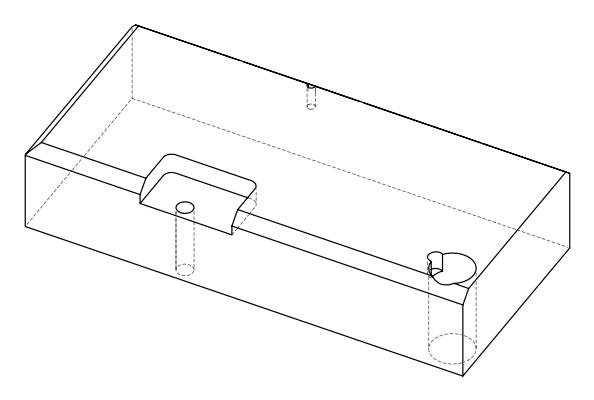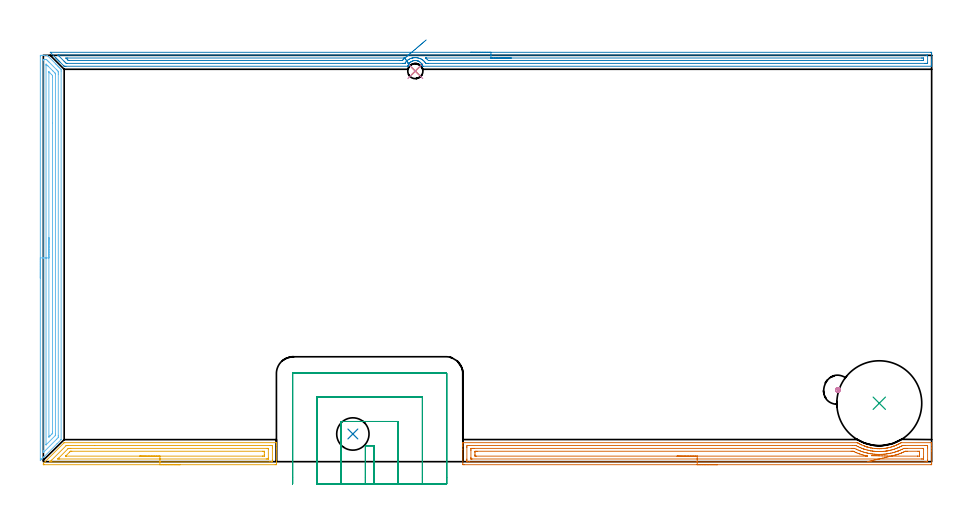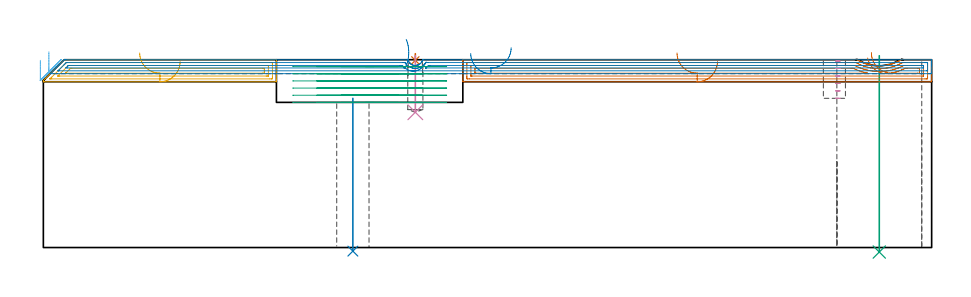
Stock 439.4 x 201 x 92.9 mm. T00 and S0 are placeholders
(PLAN: 10 operations, 6 tool changes, 38.4 min)
(1 SPOT_DRILL | STEP1POCKET | NXT0321_9005460120000 | 0.03 min | 13 mm3)
(2 INDEXABLE_INSERT_DRILL_THROUGH_HOLE_FROM_SOLID | STEP1HOLE | NXT0302_003 | 0.31 min | 18622 mm3)
(3 INDEXABLE_INSERT_DRILL_THROUGH_HOLE_FROM_SOLID_1 | STEP1HOLE_1 | NXT0302_036 | 0.39 min | 128639 mm3)
(4 DRILL_BLIND_HOLE_INTO_CENTER | STEP1POCKET | NXT0301_046 | 0.11 min | 1101 mm3)
(5 AREA_MILL | FG_CHAMFER_SURFACE | UGT0205_001 | 3.8 min | 7217 mm3)
(6 AREA_MILL_1 | FG_CHAMFER_SURFACE_1 | UGT0205_001 | 6.42 min | 10272 mm3)
(7 AREA_MILL_2 | FG_CHAMFER_SURFACE_2 | UGT0205_001 | 7.75 min | 14090 mm3)
(8 AREA_MILL_3 | FG_CHAMFER_SURFACE_3 | UGT0205_001 | 10.66 min | 10255 mm3)
(9 MILL_SLOT | SLOT_PARTIAL_RECTANGULAR | UGT0201_010 | Follow Part, ap 4, ae 75% | 8.68 min | 95380 mm3)
(10 MILL_BLIND_HOLE_FROM_SOLID_MATERIAL | STEP1POCKET_1 | NXT0201_011 | Spiral | 0.27 min | 1796 mm3)
(TOOL NXT0321_9005460120000 | NC Spot Drill, 142deg, 12mm, Carbide, Uncoated | D12 PA142 FL30 Z2)
(TOOL NXT0302_003 | Index. Insert Drill 16mm [880-D1600L20-05] | D16 PA176 FL80 Z2)
(TOOL NXT0302_036 | Index. Insert Drill 42mm [880-D4200L50-05] | D42 PA176 FL210 Z2)
(TOOL NXT0301_046 | Carbide Drill 7.5mm [860.1-0750-038A1-MM 2214] | D7.5 PA140 FL53 Z2)
(TOOL UGT0205_001 | Chamfer Mill 20 x 3 x 45 deg. | D20 FL50 Z2)
(TOOL UGT0201_010 | End Mill 16 mm | D16 FL22 Z2)
(TOOL NXT0201_011 | ENDMILL 12mm [2P460-1200-NA 1630] | D12 FL38 Z6)
(OP 1 SPOT_DRILL)
G17 G21 G94 G90
T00 M6
G54
G17 G0 G90 X184. Y193.2 S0 M3
G43 Z102.9 H0
G94 G81 G98 Z92.577 F250. R95.9
G80
M5
M2
(OP 2 INDEXABLE_INSERT_DRILL_THROUGH_HOLE_FROM_SOLID)
G17 G21 G94 G90
T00 M6
G54
G17 G0 G90 X153.1 Y13.7 S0 M3
G43 Z102.9 H1
G94 G81 G98 Z-1.779 F250. R73.8
G80
M5
M2
(OP 3 INDEXABLE_INSERT_DRILL_THROUGH_HOLE_FROM_SOLID_1)
G17 G21 G94 G90
T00 M6
G54
G17 G0 G90 X413.5 Y28.9 S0 M3
G43 Z102.9 H1
G94 G81 G98 Z-2.233 F250. R94.9
G80
M5
M2
(OP 4 DRILL_BLIND_HOLE_INTO_CENTER)
G17 G21 G94 G90
T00 M6
G54
G17 G0 G90 X184. Y193.2 S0 M3
G43 Z102.9 H1
G94 G81 G98 Z66.9 F250. R94.9
G80
M5
M2
(OP 5 AREA_MILL)
G17 G21 G94 G90
T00 M6
G54
G17 G0 G90 X67.652 Y-1.5 S1061 M3
G43 Z102.9 H0
Z92.
G94 G1 X67.614 Z91.128 F250.
X67.5 Z90.264
X67.311 Z89.412
X67.049 Z88.58
X66.715 Z87.774
X66.312 Z87.
X65.843 Z86.264
X65.312 Z85.572
X64.723 Z84.929
X64.08 Z84.34
X63.387 Z83.808
X62.652 Z83.34
X61.878 Z82.937
X61.072 Z82.603
X60.24 Z82.341
X59.388 Z82.152
X58.523 Z82.038
X57.652 Z82.
X0.404 Y-1.499 Z82.001
X0.124 Y-1.496 Z82.004
X0.005 Y-1.492 Z82.007
X-0.002 Y-1.484 Z82.014
X-0.012 Y-1.48 Z82.019
X-0.023 Y-1.471 Z82.027
X0.009 Y-0.902 Z82.596
X0.124 Y-0.775 Z82.722
X0.848 Y-0.051 Z83.448
X10.218 Y9.317 Z92.817
X10.306 Y9.395 Z92.891
X10.378 Y9.4 Z92.9
X115.151
X115.29 Y9.397 Z92.888
X115.293 Y9.363 Z92.855
X115.3 Y9.026 Z92.525
Y8.545 Z92.044
Y7.951 Z91.446
Y6.765 Z90.262
Y6.173 Z89.667
Y-0.644 Z82.853
X115.298 Y-0.94 Z82.557
X115.293 Y-1.491 Z82.006
X115.26 Y-1.494 Z82.004
X114.705 Y-1.5 Z82.
X57.652
Y-0.086 Z83.414
X4.171
X3.278 Y-0.085 Z83.415
X3.277 Y-0.084 Z83.416
X3.276 Y-0.083 Z83.417
X3.303 Y-0.051 Z83.449
X3.717 Y0.367 Z83.867
X4.136 Y0.787 Z84.287
X11.27 Y7.919 Z91.419
X11.288 Y7.933 Z91.433
X11.313 Y7.951 Z91.451
X12.128 Y7.984 Z91.484
X12.161 Y7.985 Z91.485
X25.391 Y7.986 Z91.486
X111.996
X112.889 Y7.984 Z91.484
X112.922 Y7.982 Z91.482
X113.29 Y7.951 Z91.451
X113.297 Y7.577 Z91.077
X113.299 Y7.062 Z90.562
X113.3 Y6.685 Z90.185
X113.299 Y0.838 Z84.338
X113.298 Y0.463 Z83.963
X113.29 Y-0.051 Z83.449
X112.953 Y-0.082 Z83.418
X112.922 Y-0.084 Z83.416
X112.065 Y-0.086 Z83.414
X57.652
Y1.328 Z84.828
X8.103 Y1.329 Z84.829
X7.703
X7.207 Y1.333 Z84.833
X7.178 Y1.335 Z84.835
X7.154 Y1.343 Z84.843
X7.615 Y1.815 Z85.315
X12.161 Y6.362 Z89.862
X12.306 Y6.501 Z90.001
X12.36 Y6.549 Z90.049
X12.381 Y6.565 Z90.065
X12.408 Y6.566 Z90.066
X12.655 Y6.57 Z90.07
X13.053 Y6.571 Z90.071
X13.545 Y6.572 Z90.072
X110.739 Y6.571 Z90.071
X111.139 Y6.569 Z90.069
X111.27 Y6.566 Z90.066
X111.286 Y6.565 Z90.065
X111.29 Y6.526 Z90.026
X111.296 Y6.441 Z89.941
X111.299 Y6.334 Z89.834
Y1.727 Z85.227
X111.298 Y1.568 Z85.068
X111.29 Y1.406 Z84.906
X111.279 Y1.335 Z84.835
X111.238 Y1.333 Z84.833
X111.139 Y1.331 Z84.831
X110.646 Y1.329 Z84.829
X110.247 Y1.328 Z84.828
X57.652
Y2.743 Z86.243
X11.27
X11.141 Y2.744 Z86.244
X11.041 Y2.748 Z86.248
X11.009 Y2.75 Z86.25
X11.013 Y2.757 Z86.257
X11.068 Y2.817 Z86.317
X11.128 Y2.879 Z86.379
X11.27 Y3.021 Z86.521
X12.848 Y4.599 Z88.099
X13.053 Y4.804 Z88.304
X13.297 Y5.041 Z88.541
X13.393 Y5.133 Z88.633
X13.423 Y5.15 Z88.65
X13.467 Y5.153 Z88.653
X13.562 Y5.155 Z88.655
X13.945 Y5.157 Z88.657
X14.072
X108.591
X109.246 Y5.152 Z88.652
X109.279 Y5.151 Z88.651
X109.29 Y5.122 Z88.622
X109.294 Y5.027 Z88.527
X109.298 Y4.834 Z88.334
X109.3 Y4.45 Z87.95
Y3.56 Z87.06
X109.299 Y3.088 Z86.588
X109.297 Y2.88 Z86.38
X109.293 Y2.776 Z86.276
X109.29 Y2.754 Z86.254
X109.276 Y2.749 Z86.249
X109.224 Y2.747 Z86.247
X108.463 Y2.743 Z86.243
X108.337
X57.652
X56.78 Z86.281
X55.915 Z86.395
X55.063 Z86.583
X54.231 Z86.846
X53.426 Z87.18
X52.652 Z87.582
X51.916 Z88.051
X51.224 Z88.582
X50.581 Z89.172
X49.991 Z89.815
X49.46 Z90.507
X48.991 Z91.243
X48.589 Z92.017
X48.255 Z92.822
X47.992 Z93.654
X47.804 Z94.506
X47.69 Z95.371
X47.652 Z96.243
G0 Z102.9
M5
M2
(OP 6 AREA_MILL_1)
G17 G21 G94 G90
T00 M6
G54
G17 G0 G90 X-1.5 Y90.8 S1061 M3
G43 Z102.9 H0
Z92.6
G94 G1 Y90.838 Z91.728 F250.
Y90.952 Z90.864
Y91.141 Z90.012
Y91.403 Z89.18
Y91.737 Z88.374
Y92.14 Z87.6
Y92.609 Z86.864
Y93.14 Z86.172
Y93.729 Z85.529
Y94.372 Z84.94
Y95.064 Z84.408
Y95.8 Z83.94
Y96.574 Z83.537
Y97.38 Z83.203
Y98.212 Z82.941
Y99.064 Z82.752
Y99.928 Z82.638
Y100.8 Z82.6
X-1.499 Y200.385 Z82.601
X-1.496 Y200.733
X-1.492 Y200.99 Z82.603
X-1.156 Y201. Z82.938
X-0.612 Z83.485
X-0.282 Z83.814
X0.262 Z84.358
X0.592 Z84.687
X1.9 Z86.
X2.339 Y200.562 Z86.437
X6.088 Y196.812 Z90.187
X6.271 Y196.631 Z90.367
X6.777 Y196.123 Z90.877
X6.982 Y195.919 Z91.08
X7.145 Y195.757 Z91.24
X7.301 Y195.6 Z91.399
X7.428 Y195.473 Z91.526
X7.582 Y195.32 Z91.677
X7.729 Y195.172 Z91.827
X7.875 Y195.026 Z91.973
X8.019 Y194.883 Z92.115
X8.157 Y194.744 Z92.254
X8.322 Y194.58 Z92.419
X8.456 Y194.446 Z92.552
X8.765 Y194.133 Z92.864
X8.793 Y194.101 Z92.893
X8.8 Y193.24 Z92.9
Y11.04
X8.797 Y10.905 Z92.889
X8.724 Y10.822 Z92.821
X6.773 Y8.873 Z90.873
X0.592 Y2.69 Z84.688
X0.456 Y2.555 Z84.554
X0.294 Y2.393 Z84.392
X0.155 Y2.253 Z84.25
X0.009 Y2.108 Z84.107
X-0.134 Y1.965 Z83.964
X-0.282 Y1.816 Z83.813
X-0.437 Y1.662 Z83.661
X-0.561 Y1.538 Z83.537
X-0.719 Y1.378 Z83.376
X-0.884 Y1.215 Z83.214
X-0.989 Y1.11 Z83.109
X-1.492 Y0.61 Z82.606
X-1.496 Y0.645 Z82.604
X-1.498 Y0.769 Z82.602
X-1.5 Y1.31 Z82.6
Y100.8
X-0.086 Z84.014
X-0.085 Y198.398 Z84.015
X-0.084 Y198.599 Z84.016
X-0.08 Y198.944 Z84.02
X-0.079 Y198.98 Z84.021
X-0.036 Y198.99 Z84.064
X0.068 Y198.995 Z84.168
X0.2 Y198.999 Z84.3
X0.592 Y198.998 Z84.692
X1.081 Y198.992 Z85.181
X1.466 Y198.975 Z85.566
X1.849 Y198.599 Z85.949
X2.339 Y198.111 Z86.439
X2.745 Y197.706 Z86.845
X6.708 Y193.741 Z90.808
X7.206 Y193.24 Z91.306
X7.376 Y193.062 Z91.476
X7.38 Y192.893 Z91.48
X7.384 Y192.549 Z91.484
X7.385 Y192.347 Z91.485
X7.386 Y191.654 Z91.486
Y13.027
X7.385 Y12.826 Z91.485
X7.38 Y12.14 Z91.48
X7.376 Y11.933 Z91.476
X6.6 Y11.15 Z90.7
X0.238 Y4.788 Z84.338
X0.039 Y4.593 Z84.139
X-0.029 Y4.529 Z84.071
X-0.079 Y4.486 Z84.021
X-0.082 Y4.583 Z84.018
X-0.084 Y4.788 Z84.016
X-0.085 Y5.191 Z84.015
X-0.086 Y5.48 Z84.014
Y100.8
X1.328 Z85.428
X1.329 Y196.059 Z85.429
X1.335 Y196.649 Z85.435
X1.376 Y196.613 Z85.476
X1.466 Y196.53 Z85.566
X2.081 Y195.919 Z86.181
X2.339 Y195.662 Z86.439
X4.761 Y193.24 Z88.861
X5.654 Y192.347 Z89.754
X5.834 Y192.164 Z89.934
X5.919 Y192.074 Z90.019
X5.959 Y192.03 Z90.059
X5.964 Y191.873 Z90.064
X5.969 Y191.594 Z90.069
X5.971 Y191.454 Z90.071
Y13.579
X5.964 Y12.977 Z90.064
X5.831 Y12.83 Z89.931
X1.414 Y8.413 Z85.514
X1.359 Y8.36 Z85.459
X1.345 Y8.354 Z85.445
X1.334 Y8.35 Z85.434
X1.332 Y8.36 Z85.432
X1.33 Y8.38 Z85.43
X1.329 Y8.5 Z85.429
X1.328 Y100.8 Z85.428
X2.743 Z86.843
Y192.672
X2.744 Y192.719 Z86.844
X2.746 Y192.766 Z86.846
X2.748 Y192.79 Z86.848
X2.787 Y192.753 Z86.887
X3.205 Y192.347 Z87.305
X4.087 Y191.464 Z88.187
X4.098 Y191.454 Z88.198
X4.55 Y190.98 Z88.65
X4.554 Y190.56 Z88.654
X4.556 Y190.081 Z88.656
X4.557 Y167.416 Z88.657
Y14.612
X4.555 Y14.134 Z88.655
X4.551 Y14.03 Z88.651
X4.549 Y14.009 Z88.649
X4.537 Y13.993 Z88.637
X4.503 Y13.955 Z88.603
X4.27 Y13.719 Z88.37
X4.178 Y13.626 Z88.278
X3.294 Y12.743 Z87.394
X3.213 Y12.662 Z87.313
X2.851 Y12.303 Z86.951
X2.789 Y12.246 Z86.889
X2.754 Y12.214 Z86.854
X2.749 Y12.261 Z86.849
X2.746 Y12.307 Z86.846
X2.744 Y12.413 Z86.844
X2.743 Y100.8 Z86.843
Y101.672 Z86.881
Y102.537 Z86.995
Y103.388 Z87.183
Y104.22 Z87.446
Y105.026 Z87.78
Y105.8 Z88.182
Y106.536 Z88.651
Y107.228 Z89.182
Y107.871 Z89.772
Y108.46 Z90.415
Y108.992 Z91.107
Y109.46 Z91.843
Y109.863 Z92.616
Y110.197 Z93.422
Y110.459 Z94.254
Y110.648 Z95.106
Y110.762 Z95.971
Y110.8 Z96.843
G0 Z102.9
M5
M2
(OP 7 AREA_MILL_2)
G17 G21 G94 G90
T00 M6
G54
G17 G0 G90 X333.45 Y-1.5 S1061 M3
G43 Z102.9 H0
Z92.
G94 G1 X333.412 Z91.128 F250.
X333.298 Z90.264
X333.109 Z89.412
X332.847 Z88.58
X332.513 Z87.774
X332.11 Z87.
X331.642 Z86.264
X331.11 Z85.572
X330.521 Z84.929
X329.878 Z84.34
X329.186 Z83.808
X328.45 Z83.34
X327.676 Z82.937
X326.87 Z82.603
X326.038 Z82.341
X325.186 Z82.152
X324.322 Z82.038
X323.45 Z82.
X208.127
X207.792 Y-1.497 Z82.002
X207.51 Y-1.492 Z82.006
X207.5 Y-1.206 Z82.291
Y6.173 Z89.668
Y7.594 Z91.09
Y7.951 Z91.446
Y8.667 Z92.166
Y8.95 Z92.45
X207.506 Y9.355 Z92.847
X207.51 Y9.397 Z92.888
X207.68 Y9.4 Z92.9
X402.567
X402.68 Y9.396 Z92.889
X402.78 Y9.345 Z92.843
X402.885 Y9.285 Z92.781
X402.952 Y9.246 Z92.743
X403.646 Y8.866 Z92.366
X403.845 Y8.759 Z92.256
X404.261 Y8.545 Z92.043
X404.738 Y8.323 Z91.819
X405.632 Y7.94 Z91.438
X406.143 Y7.741 Z91.235
X406.342 Y7.66 Z91.16
X406.356 Y7.655 Z91.155
X406.379 Y7.647 Z91.147
X406.525 Y7.596 Z91.092
X406.971 Y7.448 Z90.942
X407.037 Y7.428 Z90.921
X407.251 Y7.359 Z90.858
X407.269 Y7.353 Z90.853
X407.418 Y7.309 Z90.804
X407.484 Y7.292 Z90.785
X407.888 Y7.18 Z90.674
X408.311 Y7.061 Z90.559
X408.825 Y6.941 Z90.436
X409.181 Y6.855 Z90.355
X409.205 Y6.849 Z90.349
X409.311 Y6.827 Z90.326
X409.551 Y6.777 Z90.275
X410.098 Y6.686 Z90.183
X410.991 Y6.561 Z90.057
X411.06 Y6.554 Z90.05
X411.365 Y6.524 Z90.021
X411.885 Y6.475 Z89.968
X411.954 Y6.472 Z89.962
X412.467 Y6.443 Z89.932
X412.778 Y6.425 Z89.913
X412.848 Z89.91
X413.362 Y6.418 Z89.903
X413.467 Y6.416 Z89.902
X413.689 Y6.414 Z89.903
X413.742 Y6.416 Z89.904
X414.331 Y6.432 Z89.925
X414.564 Y6.44 Z89.932
X414.636 Y6.445 Z89.936
X415.458 Y6.5 Z89.999
X416.351 Y6.605 Z90.104
X417.244 Y6.741 Z90.239
X417.318 Y6.754 Z90.252
X417.449 Y6.777 Z90.276
X418.138 Y6.929 Z90.425
X419.031 Y7.153 Z90.652
X419.553 Y7.308 Z90.803
X419.667 Y7.341 Z90.838
X419.924 Y7.418 Z90.913
X420.447 Y7.592 Z91.087
X420.641 Y7.655 Z91.154
X420.658 Y7.661 Z91.159
X420.705 Y7.678 Z91.177
X420.817 Y7.721 Z91.219
X421.711 Y8.082 Z91.581
X422.082 Y8.248 Z91.746
X422.235 Y8.317 Z91.812
X422.546 Y8.454 Z91.954
X422.604 Y8.48 Z91.979
X422.739 Y8.545 Z92.044
X422.765 Y8.558 Z92.057
X423.129 Y8.749 Z92.243
X423.309 Y8.84 Z92.339
X423.497 Y8.937 Z92.437
X423.993 Y9.213 Z92.712
X424.323 Y9.397 Z92.889
X424.47 Y9.4 Z92.9
X439.22
X439.39 Y9.397 Z92.888
X439.394 Y9.355 Z92.847
X439.4 Y8.95 Z92.45
Y8.667 Z92.166
Y7.951 Z91.446
Y6.705 Z90.201
Y5.284 Z88.779
Y-0.94 Z82.557
X439.398 Y-1.208 Z82.29
X439.39 Y-1.492 Z82.006
X439.105 Y-1.499 Z81.999
X323.45 Y-1.5 Z82.
Y-0.086 Z83.414
X210.843
X209.948 Y-0.084 Z83.416
X209.915 Y-0.082 Z83.418
X209.51 Y-0.051 Z83.449
X209.503 Y0.359 Z83.859
X209.501 Y0.838 Z84.338
X209.5 Y1.25 Z84.75
X209.501 Y7.062 Z90.562
X209.503 Y7.472 Z90.972
X209.51 Y7.951 Z91.451
X209.883 Y7.983 Z91.483
X209.915 Y7.984 Z91.484
X210.774 Y7.986 Z91.486
X400.297
X401.192 Y7.985 Z91.485
X401.226 Y7.984 Z91.484
X402.032 Y7.951 Z91.451
X402.12 Y7.909 Z91.409
X402.207 Y7.865 Z91.365
X403.014 Y7.444 Z90.944
X403.168 Y7.368 Z90.868
X403.82 Y7.062 Z90.562
X403.908 Y7.024 Z90.524
X403.976 Y6.994 Z90.494
X404.802 Y6.655 Z90.155
X405.482 Y6.386 Z89.886
X405.696 Y6.308 Z89.808
X405.754 Y6.288 Z89.788
X406.103 Y6.173 Z89.673
X406.59 Y6.024 Z89.524
X406.803 Y5.961 Z89.461
X407.484 Y5.778 Z89.278
X408.017 Y5.643 Z89.143
X408.378 Y5.561 Z89.061
X409.166 Y5.389 Z88.889
X409.225 Y5.378 Z88.878
X409.272 Y5.37 Z88.87
X409.808 Y5.284 Z88.784
X410.166 Y5.233 Z88.733
X410.225 Y5.225 Z88.725
X410.675 Y5.17 Z88.67
X411.06 Y5.128 Z88.628
X411.234 Y5.111 Z88.611
X411.954 Y5.055 Z88.555
X412.2 Y5.039 Z88.539
X412.848 Y5.01 Z88.51
X413.128 Y5.005 Z88.505
X413.742 Y5.002 Z88.502
X414.019 Y5.008 Z88.508
X414.636 Y5.03 Z88.53
X414.879 Y5.042 Z88.542
X415.53 Y5.088 Z88.588
X415.711 Y5.104 Z88.604
X416.424 Y5.182 Z88.682
X416.515 Y5.193 Z88.693
X417.178 Y5.284 Z88.784
X417.299 Y5.302 Z88.802
X417.329 Y5.307 Z88.807
X417.762 Y5.381 Z88.881
X418.129 Y5.448 Z88.948
X418.212 Y5.464 Z88.964
X418.313 Y5.486 Z88.986
X418.931 Y5.63 Z89.13
X419.106 Y5.673 Z89.173
X419.504 Y5.777 Z89.277
X420. Y5.911 Z89.411
X420.204 Y5.97 Z89.47
X420.887 Y6.173 Z89.673
X420.893 Y6.175 Z89.675
X421.653 Y6.44 Z89.94
X421.788 Y6.489 Z89.989
X422.199 Y6.653 Z90.153
X422.682 Y6.849 Z90.349
X422.832 Y6.913 Z90.413
X423.173 Y7.062 Z90.562
X423.501 Y7.21 Z90.71
X423.576 Y7.244 Z90.744
X424.05 Y7.479 Z90.979
X424.47 Y7.69 Z91.19
X424.643 Y7.779 Z91.279
X424.977 Y7.951 Z91.451
X425.332 Y7.983 Z91.483
X425.363 Y7.984 Z91.484
X426.223 Y7.986 Z91.486
X436.057
X436.952 Y7.984 Z91.484
X436.985 Y7.982 Z91.482
X437.39 Y7.951 Z91.451
X437.397 Y7.542 Z91.042
X437.399 Y7.062 Z90.562
X437.4 Y6.65 Z90.15
X437.399 Y0.838 Z84.338
X437.398 Y0.428 Z83.928
X437.39 Y-0.051 Z83.449
X437.017 Y-0.083 Z83.417
X436.985 Y-0.084 Z83.416
X436.126 Y-0.086 Z83.414
X323.45
Y1.328 Z84.828
X212.103 Y1.329 Z84.829
X211.703 Y1.331 Z84.831
X211.57 Y1.333 Z84.833
X211.525 Y1.335 Z84.835
X211.51 Y1.345 Z84.845
X211.507 Y1.391 Z84.891
X211.503 Y1.525 Z85.025
X211.501 Y1.727 Z85.227
X211.5 Y1.929 Z85.429
Y5.485 Z88.985
X211.502 Y6.173 Z89.673
X211.504 Y6.371 Z89.871
X211.512 Y6.564 Z90.064
X211.703 Y6.567 Z90.067
X212.197 Y6.57 Z90.07
X212.597 Y6.571 Z90.071
X213.09 Y6.572 Z90.072
X399.932 Y6.571 Z90.071
X400.332 Y6.57 Z90.07
X400.83 Y6.567 Z90.067
X401.226 Y6.562 Z90.062
X401.348 Y6.544 Z90.044
X402.12 Y6.155 Z89.655
X402.153 Y6.14 Z89.64
X403.014 Y5.762 Z89.262
X403.742 Y5.449 Z88.949
X403.908 Y5.383 Z88.883
X404.163 Y5.284 Z88.784
X404.802 Y5.05 Z88.55
X405.162 Y4.925 Z88.425
X405.696 Y4.76 Z88.26
X406.442 Y4.541 Z88.041
X406.59 Y4.501 Z88.001
X406.994 Y4.395 Z87.895
X407.484 Y4.276 Z87.776
X407.64 Y4.239 Z87.739
X408.378 Y4.085 Z87.585
X408.867 Y3.991 Z87.491
X409.272 Y3.926 Z87.426
X409.826 Y3.843 Z87.343
X410.166 Y3.799 Z87.299
X410.842 Y3.723 Z87.223
X411.06 Y3.702 Z87.202
X411.818 Y3.64 Z87.14
X411.954 Y3.632 Z87.132
X412.76 Y3.593 Z87.093
X412.848 Y3.591 Z87.091
X413.664 Y3.583 Z87.083
X413.742 Y3.584 Z87.084
X414.535 Y3.606 Z87.106
X414.636 Y3.61 Z87.11
X415.38 Y3.655 Z87.155
X415.53 Y3.666 Z87.166
X416.201 Y3.727 Z87.227
X416.424 Y3.751 Z87.251
X416.999 Y3.822 Z87.322
X417.318 Y3.866 Z87.366
X417.78 Y3.935 Z87.435
X418.212 Y4.003 Z87.503
X418.542 Y4.066 Z87.566
X419.106 Y4.184 Z87.684
X419.278 Y4.223 Z87.723
X420. Y4.394 Z87.894
X420.701 Y4.586 Z88.086
X420.894 Y4.642 Z88.142
X421.388 Y4.792 Z88.292
X421.788 Y4.917 Z88.417
X422.064 Y5.009 Z88.509
X422.682 Y5.22 Z88.72
X422.728 Y5.237 Z88.737
X422.848 Y5.284 Z88.784
X423.364 Y5.494 Z88.994
X423.576 Y5.582 Z89.082
X423.99 Y5.76 Z89.26
X424.47 Y5.97 Z89.47
X424.609 Y6.034 Z89.534
X424.906 Y6.173 Z89.673
X425.683 Y6.554 Z90.054
X425.735 Y6.565 Z90.065
X425.861 Y6.568 Z90.068
X426.257 Y6.57 Z90.07
X426.751 Y6.571 Z90.071
X427.151 Y6.572 Z90.072
X434.797 Y6.571 Z90.071
X435.197 Y6.569 Z90.069
X435.33 Y6.567 Z90.067
X435.375 Y6.565 Z90.065
X435.39 Y6.555 Z90.055
X435.393 Y6.509 Z90.009
X435.397 Y6.375 Z89.875
X435.399 Y6.173 Z89.673
X435.4 Y5.971 Z89.471
Y2.415 Z85.915
X435.399 Y1.727 Z85.227
X435.397 Y1.525 Z85.025
X435.393 Y1.391 Z84.891
X435.39 Y1.345 Z84.845
X435.375 Y1.335 Z84.835
X435.33 Y1.333 Z84.833
X435.197 Y1.331 Z84.831
X434.704 Y1.329 Z84.829
X434.303 Y1.328 Z84.828
X323.45
Y2.743 Z86.243
X214.257
X213.589 Y2.748 Z86.248
X213.515 Y2.75 Z86.25
X213.51 Y2.846 Z86.346
X213.505 Y3.062 Z86.562
X213.5 Y3.496 Z86.996
Y4.385 Z87.885
X213.506 Y4.835 Z88.335
X213.51 Y5.054 Z88.554
X213.518 Y5.15 Z88.65
X213.623 Y5.153 Z88.653
X214.385 Y5.157 Z88.657
X214.512
X399.565
X400.332 Y5.156 Z88.656
X400.462 Y5.155 Z88.655
X400.648 Y5.15 Z88.65
X400.91 Y5.029 Z88.529
X401.226 Y4.885 Z88.385
X401.962 Y4.552 Z88.052
X402.12 Y4.485 Z87.985
X402.336 Y4.395 Z87.895
X403.014 Y4.123 Z87.623
X403.466 Y3.945 Z87.445
X403.908 Y3.784 Z87.284
X404.741 Y3.505 Z87.005
X404.802 Y3.486 Z86.986
X404.831 Y3.477 Z86.977
X404.877 Y3.464 Z86.964
X405.696 Y3.233 Z86.733
X406.076 Y3.128 Z86.628
X406.341 Y3.061 Z86.561
X406.59 Y3. Z86.5
X407.257 Y2.842 Z86.342
X407.442 Y2.798 Z86.298
X407.484 Y2.786 Z86.286
X407.587 Y2.749 Z86.249
X407.484 Y2.746 Z86.246
X407.355 Y2.744 Z86.244
X407.037 Y2.743 Z86.243
X406.59
X323.45
X322.578 Z86.281
X321.714 Z86.395
X320.862 Z86.583
X320.03 Z86.846
X319.224 Z87.18
X318.45 Z87.582
X317.714 Z88.051
X317.022 Z88.582
X316.379 Z89.172
X315.79 Z89.815
X315.258 Z90.507
X314.79 Z91.243
X314.387 Z92.016
X314.053 Z92.822
X313.791 Z93.654
X313.602 Z94.506
X313.488 Z95.371
X313.45 Z96.243
G0 Z102.9
X407.712 Y-0.009
Z93.753
G1 X407.938 Y0.045 Z92.912
X408.235 Y0.115 Z92.095
X408.6 Y0.202 Z91.308
X409.031 Y0.304 Z90.556
X409.523 Y0.42 Z89.845
X410.074 Y0.551 Z89.182
X410.68 Y0.694 Z88.57
X411.334 Y0.849 Z88.015
X412.034 Y1.014 Z87.52
X412.772 Y1.189 Z87.09
X413.545 Y1.372 Z86.728
X414.345 Y1.562 Z86.436
X415.167 Y1.756 Z86.218
X416.004 Y1.954 Z86.073
X416.85 Y2.155 Z86.004
X417.699 Y2.356 Z86.012
X418.544 Y2.556 Z86.095
X419.379 Y2.753 Z86.253
X420. Y2.9 Z86.4
X420.489 Y3.019 Z86.519
X420.684 Y3.068 Z86.568
X420.894 Y3.122 Z86.622
X421.197 Y3.204 Z86.704
X421.391 Y3.258 Z86.758
X421.788 Y3.371 Z86.871
X421.892 Y3.402 Z86.902
X422.236 Y3.505 Z87.005
X422.575 Y3.612 Z87.112
X422.682 Y3.647 Z87.147
X422.896 Y3.719 Z87.219
X423.576 Y3.96 Z87.46
X423.89 Y4.082 Z87.582
X424.47 Y4.31 Z87.81
X424.53 Y4.335 Z87.835
X424.671 Y4.395 Z87.895
X425.363 Y4.701 Z88.201
X425.766 Y4.883 Z88.383
X426.257 Y5.107 Z88.607
X426.331 Y5.139 Z88.639
X426.391 Y5.151 Z88.651
X427.151 Y5.156 Z88.656
X427.279 Y5.157 Z88.657
X432.643
X433.311 Y5.152 Z88.652
X433.385 Y5.15 Z88.65
X433.39 Y5.054 Z88.554
X433.395 Y4.838 Z88.338
X433.4 Y4.404 Z87.904
Y3.515 Z87.015
Y3.505 Z87.005
X433.394 Y3.066 Z86.566
X433.39 Y2.846 Z86.346
X433.382 Y2.749 Z86.249
X433.277 Y2.747 Z86.247
X432.515 Y2.743 Z86.243
X432.388
X420.
X419.871 Y2.744 Z86.244
X419.615 Y2.748 Z86.248
X419.379 Y2.753 Z86.253
X418.509 Y2.773 Z86.311
X417.647 Y2.792 Z86.444
X416.8 Y2.811 Z86.652
X415.974 Y2.83 Z86.933
X415.176 Y2.847 Z87.285
X414.411 Y2.864 Z87.705
X413.686 Y2.881 Z88.19
X413.006 Y2.896 Z88.736
X412.377 Y2.91 Z89.34
X411.802 Y2.923 Z89.996
X411.287 Y2.934 Z90.7
X410.835 Y2.944 Z91.446
X410.449 Y2.953 Z92.228
X410.134 Y2.96 Z93.042
X409.89 Y2.966 Z93.879
X409.72 Y2.969 Z94.735
X409.626 Y2.971 Z95.602
X409.607 Y2.972 Z96.474
G0 Z102.9
M5
M2
(OP 8 AREA_MILL_3)
G17 G21 G94 G90
T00 M6
G54
G17 G0 G90 X211.4 Y202.5 S1061 M3
G43 Z102.9 H0
Z96.
G94 G1 X211.438 Z95.129 F250.
X211.552 Z94.264
X211.741 Z93.412
X212.003 Z92.58
X212.337 Z91.774
X212.74 Z91.
X213.209 Z90.264
X213.74 Z89.572
X214.329 Z88.929
X214.972 Z88.34
X215.664 Z87.809
X216.4 Z87.34
X217.174 Z86.937
X217.98 Z86.603
X218.812 Z86.341
X219.664 Z86.152
X220.529 Z86.038
X221.4 Z86.
X438.79 Y202.499 Z86.001
X439.176 Y202.496 Z86.002
X439.39 Y202.492 Z86.005
X439.4 Y202.118 Z86.379
Y198.612 Z89.882
Y198.056 Z90.44
Y197.735 Z90.761
Y197.18 Z91.316
Y196.859 Z91.636
Y196.216 Z92.283
Y195.88 Z92.619
X439.398 Y195.738 Z92.754
X439.39 Y195.602 Z92.888
X439.236 Y195.6 Z92.9
X187.921
X187.649 Y195.604 Z92.89
X187.596 Y195.759 Z92.738
X187.542 Y195.921 Z92.578
X187.475 Y196.094 Z92.406
X187.416 Y196.243 Z92.256
X187.326 Y196.42 Z92.078
X187.299 Y196.473 Z92.026
X187.165 Y196.694 Z91.806
X187.028 Y196.881 Z91.619
X186.857 Y197.114 Z91.384
X186.529 Y197.457 Z91.04
X186.433 Y197.534 Z90.963
X186.178 Y197.739 Z90.76
X185.802 Y197.985 Z90.514
X185.635 Y198.07 Z90.429
X185.6 Y198.085 Z90.414
X185.418 Y198.165 Z90.333
X185.243 Y198.225 Z90.27
X185.195 Y198.243 Z90.253
X184.988 Y198.299 Z90.198
X184.796 Y198.348 Z90.144
X184.741 Y198.364 Z90.131
X184.584 Y198.388 Z90.11
X184.291 Y198.425 Z90.064
X184.201 Y198.428 Z90.063
X184.147 Y198.427 Z90.06
X183.904 Y198.433 Z90.058
X183.868 Y198.434 Z90.06
X183.847 Y198.435
X183.755 Y198.424 Z90.067
X183.734 Y198.422 Z90.069
X183.67 Y198.416 Z90.078
X183.606 Y198.408 Z90.082
X183.463 Y198.397 Z90.101
X183.397 Y198.39 Z90.108
X182.953 Y198.291 Z90.208
X182.565 Y198.15 Z90.346
X182.487 Y198.116 Z90.383
X182.267 Y198.016 Z90.481
X182.196 Y197.984 Z90.513
X182.146 Y197.954 Z90.543
X182.059 Y197.903 Z90.594
X181.969 Y197.841 Z90.654
X181.817 Y197.738 Z90.758
X181.672 Y197.627 Z90.872
X181.586 Y197.56 Z90.939
X181.369 Y197.364 Z91.135
X181.305 Y197.297 Z91.202
X181.165 Y197.153 Z91.346
X181.134 Y197.114 Z91.385
X181.077 Y197.033 Z91.466
X180.954 Y196.859 Z91.638
X180.836 Y196.692 Z91.805
X180.593 Y196.244 Z92.255
X180.486 Y195.982 Z92.516
X180.456 Y195.907 Z92.591
X180.398 Y195.737 Z92.763
X180.385 Y195.689 Z92.81
X180.351 Y195.605 Z92.894
X180.333 Y195.6 Z92.9
X11.152
X10.386 Y195.605 Z92.895
X10.299 Y195.607 Z92.893
X10.259 Y195.642 Z92.857
X9.917 Y195.982 Z92.515
X8.163 Y197.735 Z90.761
X8.028 Y197.871 Z90.626
X7.865 Y198.034 Z90.463
X7.724 Y198.173 Z90.322
X7.581 Y198.318 Z90.18
X7.434 Y198.465 Z90.033
X7.286 Y198.612 Z89.884
X7.135 Y198.764 Z89.734
X7.004 Y198.895 Z89.603
X6.848 Y199.05 Z89.445
X6.688 Y199.211 Z89.287
X6.573 Y199.326 Z89.172
X6.409 Y199.488 Z89.006
X6.242 Y199.657 Z88.841
X6.143 Y199.756 Z88.742
X3.407 Y202.492 Z86.007
X3.564 Y202.5 Z86.
X221.4
Y201.086 Z87.414
X437.005 Y201.085 Z87.415
X437.165 Y201.084 Z87.416
X437.353 Y201.079 Z87.421
X437.391 Y201.077 Z87.423
X437.395 Y201.051 Z87.449
X437.397 Y201.022 Z87.478
X437.4 Y200.853 Z87.647
X437.399 Y197.218 Z91.282
X437.396 Y197.114 Z91.386
X437.39 Y197.046 Z91.454
X437.386 Y197.021 Z91.479
X437.37 Y197.02 Z91.48
X437.005 Y197.015 Z91.485
X436.846 Y197.014 Z91.486
X436.112
X190.441
X189.707 Y197.015 Z91.485
X189.546 Y197.016 Z91.484
X189.187 Y197.021 Z91.479
X188.814 Y197.516 Z90.984
X188.644 Y197.735 Z90.765
X188.304 Y198.115 Z90.385
X188.111 Y198.313 Z90.187
X187.921 Y198.473 Z90.027
X187.743 Y198.612 Z89.888
X187.326 Y198.905 Z89.595
X187.028 Y199.094 Z89.406
X186.765 Y199.229 Z89.271
X186.547 Y199.326 Z89.174
X186.149 Y199.488 Z89.012
X186.136 Y199.493 Z89.007
X186.128 Y199.496 Z89.004
X185.605 Y199.64 Z88.86
X185.243 Y199.728 Z88.772
X184.952 Y199.773 Z88.727
X184.623 Y199.818 Z88.682
X184.35 Y199.837 Z88.663
X183.988 Y199.844 Z88.656
X183.721 Y199.842 Z88.658
X183.457 Y199.82 Z88.68
X183.152 Y199.788 Z88.712
X182.877 Y199.749 Z88.751
X182.565 Y199.684 Z88.816
X182.403 Y199.647 Z88.853
X182.29 Y199.618 Z88.882
X181.873 Y199.488 Z89.012
X181.693 Y199.425 Z89.075
X181.672 Y199.416 Z89.084
X181.109 Y199.164 Z89.336
X180.779 Y198.982 Z89.518
X180.553 Y198.833 Z89.667
X180.248 Y198.612 Z89.888
X180.047 Y198.454 Z90.046
X179.886 Y198.309 Z90.191
X179.594 Y198.022 Z90.478
X179.348 Y197.735 Z90.765
X179.201 Y197.531 Z90.969
X178.993 Y197.235 Z91.265
X178.886 Y197.06 Z91.44
X178.864 Y197.025 Z91.475
X178.829 Y197.021 Z91.479
X178.101 Y197.015 Z91.485
X177.942
X11.886
X11.52 Y197.019 Z91.481
X11.341 Y197.021 Z91.479
X11.152 Y197.202 Z91.298
X10.615 Y197.735 Z90.765
X10.259 Y198.09 Z90.41
X7.581 Y200.769 Z87.731
X7.341 Y201.016 Z87.484
X7.291 Y201.07 Z87.43
X7.286 Y201.08 Z87.42
X7.301 Y201.081 Z87.419
X7.356 Y201.083 Z87.417
X7.581 Y201.085 Z87.415
X7.74 Y201.086 Z87.414
X221.4
Y199.672 Z88.828
X434.326 Y199.671 Z88.829
X435.035 Y199.669 Z88.831
X435.219 Y199.665 Z88.835
X435.39 Y199.659 Z88.841
X435.395 Y199.488 Z89.012
X435.398 Y199.312 Z89.188
X435.395 Y198.612 Z89.888
X435.393 Y198.441 Z90.059
X435.219 Y198.435 Z90.065
X434.512 Y198.43 Z90.07
X434.326 Y198.429 Z90.071
X191.492
X190.785 Y198.43 Z90.07
X190.599 Y198.432 Z90.068
X190.418 Y198.435 Z90.065
X189.707 Y199.166 Z89.334
X189.32 Y199.488 Z89.012
X189.153 Y199.624 Z88.876
X189.118 Y199.655 Z88.845
X189.109 Y199.665 Z88.835
X189.112 Y199.666 Z88.834
X189.209 Y199.669 Z88.831
X189.333 Y199.671 Z88.829
X189.52
X221.4 Y199.672 Z88.828
X222.272 Z88.867
X223.137 Z88.98
X223.988 Z89.169
X224.82 Z89.432
X225.626 Z89.765
X226.4 Z90.168
X227.136 Z90.637
X227.828 Z91.168
X228.471 Z91.757
X229.061 Z92.401
X229.592 Z93.093
X230.06 Z93.828
X230.463 Z94.602
X230.797 Z95.408
X231.059 Z96.24
X231.248 Z97.092
X231.362 Z97.957
X231.4 Z98.828
G0 Z102.9
X189.374 Y208.601
Z91.816
G1 X188.989 Y208.273 Z91.105
X188.558 Y207.906 Z90.441
X188.084 Y207.503 Z89.829
X187.572 Y207.067 Z89.273
X187.025 Y206.602 Z88.779
X186.447 Y206.11 Z88.348
X185.843 Y205.596 Z87.986
X185.216 Y205.063 Z87.694
X184.573 Y204.516 Z87.475
X183.918 Y203.958 Z87.33
X183.256 Y203.394 Z87.261
X182.592 Y202.829 Z87.267
X181.93 Y202.266 Z87.35
X181.277 Y201.71 Z87.508
X180.637 Y201.165 Z87.741
X180.014 Y200.635 Z88.046
X179.414 Y200.125 Z88.42
X178.841 Y199.638 Z88.862
X178.666 Y199.488 Z89.012
X178.365 Y199.228 Z89.272
X178.101 Y198.98 Z89.52
X177.917 Y198.792 Z89.708
X177.744 Y198.612 Z89.888
X177.576 Y198.435 Z90.065
X177.391 Y198.431 Z90.069
X177.208 Y198.43 Z90.07
X176.502 Y198.428 Z90.072
X176.315
X12.938 Y198.429 Z90.071
X12.751 Y198.431 Z90.069
X12.383 Y198.435 Z90.065
X12.195 Y198.612 Z89.888
X12.045 Y198.756 Z89.744
X11.313 Y199.488 Z89.012
X11.152 Y199.653 Z88.847
X11.151 Y199.667 Z88.833
X12.045 Y199.671 Z88.829
X178.101
X178.811 Y199.667 Z88.833
X178.824 Y199.665 Z88.835
X178.841 Y199.638 Z88.862
X179.185 Y199.096 Z89.454
X179.5 Y198.6 Z90.099
X179.784 Y198.154 Z90.792
X180.034 Y197.76 Z91.53
X180.249 Y197.422 Z92.305
X180.426 Y197.142 Z93.111
X180.566 Y196.922 Z93.944
X180.666 Y196.765 Z94.797
X180.725 Y196.671 Z95.662
X180.744 Y196.641 Z96.533
X180.723 Y196.676 Z97.405
X180.66 Y196.774 Z98.269
X180.558 Y196.935 Z99.121
X180.416 Y197.159 Z99.952
X180.235 Y197.443 Z100.757
X180.018 Y197.785 Z101.529
X179.766 Y198.182 Z102.264
X179.48 Y198.632 Z102.954
M5
M2
(OP 9 MILL_SLOT)
G17 G21 G94 G90
T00 M6
G54
G17 G0 G90 X163.504 Y-11. S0 M3
G43 Z103.026 H0
Z89.488
G94 G1 X163.5 Y-8. F250.
Y-7.951 F500.
Y7.9
X159.3
Y-7.951
Y-8.
X159.296 Y-11. F250.
X175.506
X175.5 Y-8.
Y-7.951 F500.
Y19.9
X147.3
Y-7.951
Y-8.
X147.294 Y-11. F250.
X187.512
X187.5 Y-8.
Y-7.951 F500.
Y31.9
X135.3
Y-7.951
Y-8.
X135.288 Y-11. F250.
X199.5 Y-10.951
Y-7.951
Y43.6 F500.
G3 X199.2 Y43.9 R0.3
G1 X123.6
G3 X123.3 Y43.6 R0.3
G1 Y-7.951
Y-10.951 F250.
G0 X163.5 Y-11. Z85.951
G1 Y-8.
Y7.9 F500.
X159.3
Y-8.
Y-11. F250.
X175.5
Y-8.
Y19.9 F500.
X147.3
Y-8.
Y-11. F250.
X187.5
Y-8.
Y31.9 F500.
X135.3
Y-8.
Y-11. F250.
X199.5
Y-8.
Y43.6 F500.
G3 X199.2 Y43.9 R0.3
G1 X123.6
G3 X123.3 Y43.6 R0.3
G1 Y-8.
Y-11. F250.
G0 X163.5 Z82.413
G1 Y-8.
Y7.9 F500.
X159.3
Y-8.
Y-11. F250.
X175.5
Y-8.
Y19.9 F500.
X147.3
Y-8.
Y-11. F250.
X187.5
Y-8.
Y31.9 F500.
X135.3
Y-8.
Y-11. F250.
X199.5
Y-8.
Y43.6 F500.
G3 X199.2 Y43.9 R0.3
G1 X123.6
G3 X123.3 Y43.6 R0.3
G1 Y-8.
Y-11. F250.
G0 X163.5 Z78.875
G1 Y-8.
Y7.9 F500.
X159.3
Y-8.
Y-11. F250.
X175.5
Y-8.
Y19.9 F500.
X147.3
Y-8.
Y-11. F250.
X187.5
Y-8.
Y31.9 F500.
X135.3
Y-8.
Y-11. F250.
X199.5
Y-8.
Y43.6 F500.
G3 X199.2 Y43.9 R0.3
G1 X123.6
G3 X123.3 Y43.6 R0.3
G1 Y-8.
Y-11. F250.
G0 X163.5 Z75.338
G1 Y-8.
Y7.9 F500.
X159.3
Y-8.
Y-11. F250.
X175.5
Y-8.
Y19.9 F500.
X147.3
Y-8.
Y-11. F250.
X187.5
Y-8.
Y31.9 F500.
X135.3
Y-8.
Y-11. F250.
X199.5
Y-8.
Y43.6 F500.
G3 X199.2 Y43.9 R0.3
G1 X123.6
G3 X123.3 Y43.6 R0.3
G1 Y-8.
Y-11. F250.
G0 X163.5 Z71.8
G1 Y-8.
Y7.9 F500.
X159.3
Y-8.
Y-11. F250.
X175.5
Y-8.
Y19.9 F500.
X147.3
Y-8.
Y-11. F250.
X187.5
Y-8.
Y31.9 F500.
X135.3
Y-8.
Y-11. F250.
X199.5
Y-8.
Y43.6 F500.
G3 X199.2 Y43.9 R0.3
G1 X123.6
G3 X123.3 Y43.6 R0.3
G1 Y-8.
Y-11. F250.
G0 Z103.026
M5
M2
(OP 10 MILL_BLIND_HOLE_FROM_SOLID_MATERIAL)
G17 G21 G94 G90
T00 M6
G54
G17 G0 G90 X393. Y35.5 S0 M3
G43 Z102.9 H1
Z92.217
G94 G3 X393.575 Y36.075 R0.575 F250.
X393. Y36.65 R0.575
X391.85 Y35.5 R1.15
X393. Y36.65 R-1.15
X392.425 Y36.075 R0.575
X393. Y35.5 R0.575
G0 Z88.533
G3 X393.575 Y36.075 R0.575
X393. Y36.65 R0.575
X391.85 Y35.5 R1.15
X393. Y36.65 R-1.15
X392.425 Y36.075 R0.575
X393. Y35.5 R0.575
G0 Z84.85
G3 X393.575 Y36.075 R0.575
X393. Y36.65 R0.575
X391.85 Y35.5 R1.15
X393. Y36.65 R-1.15
X392.425 Y36.075 R0.575
X393. Y35.5 R0.575
G0 Z81.167
G3 X393.575 Y36.075 R0.575
X393. Y36.65 R0.575
X391.85 Y35.5 R1.15
X393. Y36.65 R-1.15
X392.425 Y36.075 R0.575
X393. Y35.5 R0.575
G0 Z77.483
G3 X393.575 Y36.075 R0.575
X393. Y36.65 R0.575
X391.85 Y35.5 R1.15
X393. Y36.65 R-1.15
X392.425 Y36.075 R0.575
X393. Y35.5 R0.575
G0 Z73.8
G3 X393.575 Y36.075 R0.575
X393. Y36.65 R0.575
X391.85 Y35.5 R1.15
X393. Y36.65 R-1.15
X392.425 Y36.075 R0.575
X393. Y35.5 R0.575
G0 Z102.9
M5
M2
